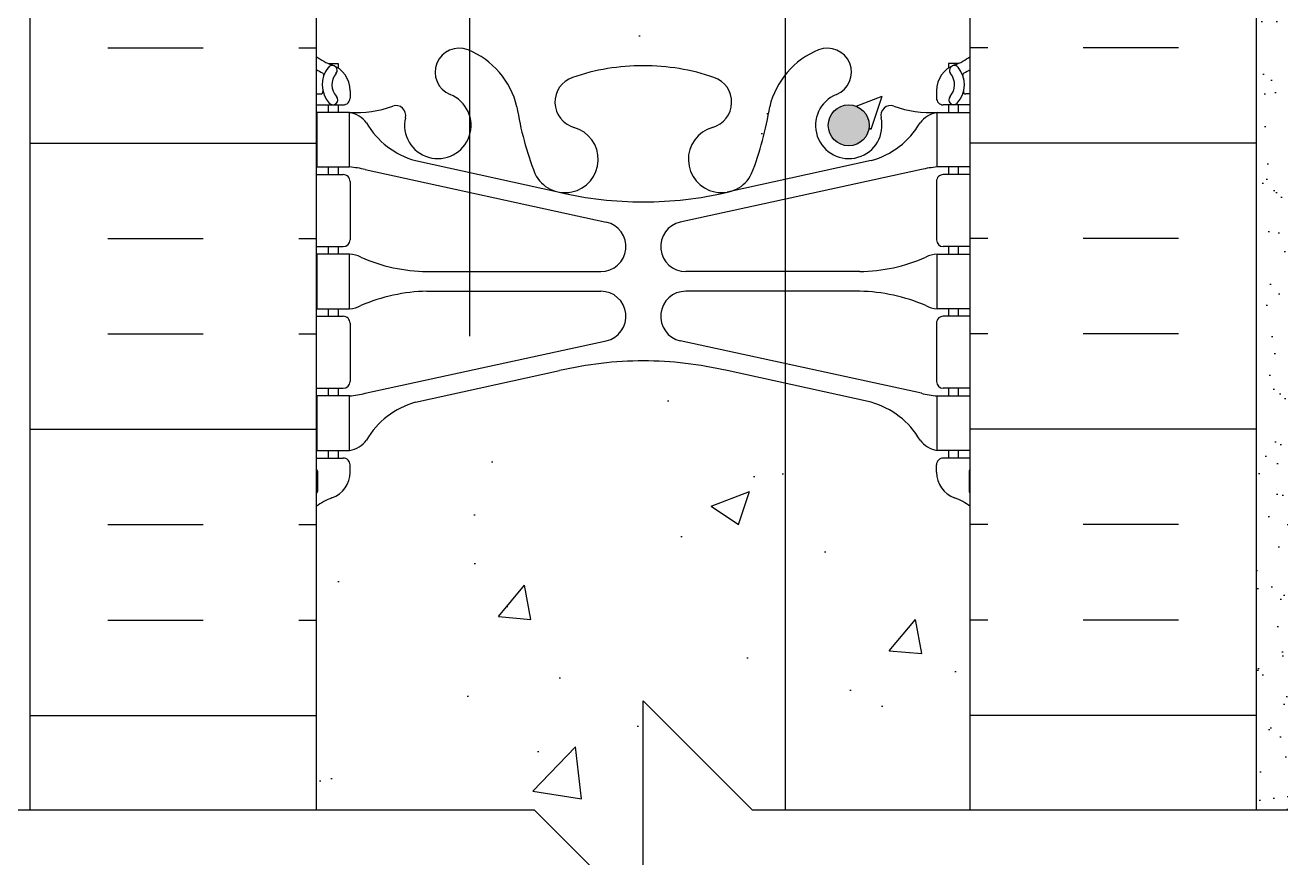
# Model space of a CAD drawing. Header units: inches. Extents: x 170.2 to 226, y 104.2 to 188.
# Drawn here: x 189.57 to 201.09, y 132.53 to 140.17 of the extents above; entities that cross this region are included whole.
import ezdxf

# ---------------------------------------------------------------- set-up
doc = ezdxf.new("R2010")
doc.units = ezdxf.units.IN
doc.header["$LTSCALE"] = 0.5
doc.header["$MEASUREMENT"] = 0
for name, color, linetype in [('HATCH', 12, 'Continuous'), ('line25', 2, 'Continuous'), ('LINE3', 3, 'Continuous'), ('LINE50', 5, 'Continuous'), ('LINE9', 9, 'Continuous'), ('Web_Edge', 9, 'Continuous')]:
    doc.layers.add(name, color=color, linetype=linetype)

msp = doc.modelspace()

# ---------------------------------------------------------------- hatches: boundary and pattern name
at = {"layer": 'HATCH'}
h = msp.add_hatch(dxfattribs=at)
h.set_pattern_fill('AR-CONC', color=256, scale=0.5)
h.set_pattern_definition([(49.99999999999999, (0, 0), (3.586300913003767, -0.3137606749129755), [0.375, -4.125]), (355, (0, 0), (-0.693756668065, 3.760960668500059), [0.3, -3.3]), (100.45144446, (0.298858405, -0.02614672), (2.89254423363556, 3.447199954843147), [0.3187009599999999, -3.505710559999999]), (46.18420000000001, (0, 1), (5.336206653357862, -0.8275964039653827), [0.5625, -6.1875]), (96.63563549, (0.444683725, 0.931033465), (4.673309728371142, 4.870593003872752), [0.47805171, -5.258568799999999]), (351.1841639899999, (0, 1), (4.673309725273866, 4.870593001349951), [0.45, -4.950000005]), (21, (0.5, 0.75), (2.984535260592308, -2.013094453326694), [0.375, -4.125]), (326.0000000000001, (0.5, 0.75), (1.216576659607909, 3.625750225234265), [0.3, -3.3]), (71.45144474, (0.74871127, 0.58224213), (4.201111883649856, 1.612655764031769), [0.31870095, -3.50571056]), (37.50000000000001, (0, 0), (0.06079927658645334, 1.664469269156557), [0, -3.26, 0, -3.35, 0, -3.3125]), (7.499999999999999, (0, 0), (1.315347687210743, 1.972058559411801), [0, -1.91, 0, -3.185, 0, -1.2625]), (327.5, (-1.115, 0), (2.669112180862045, -0.1127743586718988), [0, -1.25, 0, -3.9, 0, -5.175]), (317.5, (-1.615, 0), (2.915930846711931, 0.5005249116615886), [0, -1.625, 0, -2.59, 0, -3.675])])
h.paths.add_polyline_path([(198.2391711760428, 186.9755566616186), (195.2391711760423, 186.9755566616187), (195.2391711760423, 182.8594570690768, 0.05779469062711015), (196.0073119870345, 182.9485435591695), (197.3291675558657, 183.2390391254243, 0.1963228336439379), (197.7782984802264, 183.5852988455526, -0.1889729320647205), (197.9341675559149, 183.6801433339419), (198.0391675556965, 183.6801433339419), (198.039167555692, 183.750143333942), (197.9916675559065, 183.750143333942, -0.4142135623888804), (197.9291675559065, 183.8126433339454), (197.9291675559101, 183.8801433339555, -0.3178372451770513), (198.0958342225735, 184.1158455943363, 0.08241458984434114), (198.2391711760428, 184.1949520709054)])
h.paths.add_polyline_path([(195.2391711760423, 186.9755566616187), (194.1141711760428, 186.9755566616187), (193.1141711760428, 187.9755566616187), (193.1141711760428, 185.9755566616187), (192.2391711760428, 186.8505566616186), (192.2391711760428, 184.1949520709054, 0.0824145898443371), (192.3825081295121, 184.1158455943363, -0.3178372451770716), (192.5491747961754, 183.8801433339555), (192.5491747961791, 183.8126433339454, -0.4142135623888824), (192.4866747961791, 183.750143333942), (192.4391747963936, 183.750143333942), (192.439174796389, 183.6801433339419), (192.5441747961707, 183.6801433339419, -0.1889729320647585), (192.7000438718592, 183.5852988455525, 0.1963228336439242), (193.1491747962199, 183.2390391254243), (194.4710303650524, 182.9485435591692, 0.0577946906269307), (195.2391711760423, 182.8594570690768)])
h.paths.add_polyline_path([(195.2391711760422, 180.1508295988071, -0.08275514747006378), (194.5905780176711, 180.2589186825868, -0.7355925422305211), (194.6033628881062, 180.716965259726, 0.9554715931394028), (194.4650789041123, 181.3104351950088), (194.4454605721599, 181.3061238023091, 0.2232530870738323), (194.2451327887811, 181.1412699513733, 0.05315652255485896), (194.0792933345641, 180.5271883194584, -0.2386121878492177), (193.6458962783777, 180.0126270764472), (193.6458962783777, 175.762144204878, -0.3192906472721732), (194.0974602030187, 175.0261739365133, 0.1048804382404767), (194.2698560366134, 174.2143625091832, 1.422913243113896), (194.6033628881051, 174.6814473009429, -0.7355925422348898), (194.5905780176703, 175.1394938780829, -0.08275514747015925), (195.2391711760421, 175.2475829618626)])
h.paths.add_polyline_path([(193.6458962783777, 180.0130967613405, -1.038050960722286), (193.4674568903284, 180.4149544890691, 0.2273311351910587), (193.6458962783777, 180.6091326458628), (193.6458962783777, 180.7871378667699, 0.9686785887653604), (193.0573767364631, 180.6278639205182, -0.6014354320894572), (192.9378732662395, 180.5229805780943, 0.1004604156424199), (192.5441747961712, 180.5801433339421), (192.4391747961862, 180.5801433339421), (192.4391747961817, 180.5101433339422), (192.4866747961795, 180.5101433339422, -0.414213562388949), (192.5491747961795, 180.4476433339388), (192.5491747961759, 180.3801433339287, -0.2490694201798242), (192.4391747961598, 180.1730201821592), (192.4391747961571, 180.1312941222351), (192.3491747961566, 180.131294122242, 0.06439757034050561), (192.2391711760428, 180.0653345969783), (192.2391711760428, 177.9763160784086), (192.2391711760428, 177.2475829618648), (192.3141711760403, 177.4775829618578, -0.6000000000330422), (192.4141711760421, 177.4775829618622), (192.4630842195203, 177.3275829618621), (192.5891711760418, 177.3275829618622, -0.4142135623739119), (192.6391711760419, 177.2775829618621), (192.639171176042, 177.2475829618621), (192.7391711760419, 177.2475829618622), (192.7391711760385, 175.7322684835382, 0.2589583704863569), (192.998311717012, 175.2654700526331, -0.311310413432918), (193.054871213557, 175.1353261643567, 0.9500264016865876), (193.6458962783777, 174.9876334145584), (193.6458962783777, 175.1656386354599, 0.2273311351935495), (193.4674568903275, 175.3598167922564, -1.03805096072111), (193.6458962783777, 175.7616745199846)])
h.paths.add_polyline_path([(198.2391711760428, 180.0653345969783, 0.06439757034051131), (198.129167555929, 180.131294122242), (198.0391675559285, 180.1312941222351), (198.0391675559257, 180.1730201821592, -0.2490694201798128), (197.9291675559097, 180.3801433339287), (197.929167555906, 180.4476433339388, -0.414213562388949), (197.9916675559061, 180.5101433339422), (198.0391675559039, 180.5101433339422), (198.0391675558994, 180.5801433339421), (197.9341675559144, 180.5801433339421, 0.100460415641974), (197.5404690858477, 180.5229805780949, -0.6014354320977887), (197.4209656156222, 180.6278639205183, 2.182094824738477), (197.0108854617572, 180.4149544890692, -1), (196.8474568903284, 180.0064314150075, -0.2443795113558949), (196.3990490175215, 180.5271883194584, 0.05315652255485964), (196.2332095633045, 181.1412699513733, 0.2232530870738489), (196.0328817799257, 181.3061238023091), (196.0132634479733, 181.3104351950088, 0.9554715931100077), (195.8749794639796, 180.7169652597268, -0.7355925422348748), (195.8877643344145, 180.2589186825868, -0.0827551474702068), (195.2391711760422, 180.1508295988071), (195.2391711760421, 175.2475829618626, -0.08275514747010906), (195.8877643344136, 175.1394938780829, -0.7355925422305314), (195.8749794639785, 174.6814473009437, 1.422913243111086), (196.2084863154711, 174.2143625091841, 0.1048804382402844), (196.3808821490651, 175.0261739365129, -0.3253062266842917), (196.8474568903275, 175.7683398663175, -1), (197.0108854617563, 175.359816792256, 2.127292751064718), (197.4234711385268, 175.1353261643565, -0.3113104134334396), (197.4800306350719, 175.2654700526331, 0.2589583704863615), (197.7391711760454, 175.7322684835382), (197.739171176042, 177.2475829618622), (197.8391711760418, 177.2475829618621), (197.839171176042, 177.2775829618624, -0.414213562372247), (197.8891711760421, 177.3275829618622), (198.0152581325636, 177.3275829618621), (198.0641711760418, 177.4775829618622, -0.6000000000330422), (198.1641711760436, 177.4775829618578), (198.2391711760428, 177.2475829618596)])
h.paths.add_polyline_path([(196.1451424811193, 174.3878628572184, -1), (195.7701424811193, 174.3878628572184, -1)], flags=16)
h.paths.add_polyline_path([(197.7391711760533, 170.4295358607662, 0.2910966595426474), (197.4511096119971, 170.8823957721834), (196.1928941188229, 171.4712406157653, 0.09336927207731868), (195.3860457777061, 171.6785720846253, 0.0163324644057855), (195.2391711760421, 171.6833710143841), (195.239171176042, 166.2692611424335, 0.1098692816784815), (196.1928941188221, 166.4813915410515), (197.4511096119971, 167.0702363846337, 0.2910966595426477), (197.7391711760533, 167.523096296051), (197.7391711760555, 168.6639660784087), (197.6191711760562, 168.8639660784085), (197.6191711760562, 168.9763160784088), (197.6191711760562, 169.0886660784086), (197.7391711760555, 169.2886660784084)])
h.paths.add_polyline_path([(195.2391711760421, 171.6833710143841, 0.1098692816785053), (194.2854482332617, 171.4712406157661), (193.6458962783777, 171.171930304552), (193.6458962783777, 166.7807018522654), (194.2854482332617, 166.4813915410515, 0.1098692816784954), (195.239171176042, 166.2692611424335)])
h.paths.add_polyline_path([(193.6458962783777, 171.1719303045517), (193.0272327400868, 170.8823957721834, 0.2910966595426463), (192.7391711760306, 170.4295358607662), (192.7391711760284, 169.2886660784084), (192.8591711760277, 169.0886660784086), (192.8591711760277, 168.9763160784083), (192.8591711760277, 168.8639660784085), (192.7391711760284, 168.6639660784087), (192.7391711760306, 167.523096296051, 0.2910966595426472), (193.0272327400868, 167.0702363846337), (193.6458962783777, 166.7807018522654)])
h.paths.add_polyline_path([(194.2698560366135, 163.7382696476345, 0.0627287239404695), (194.1255046129344, 163.2597034871752, -0.2357490062237569), (194.232075105487, 163.2019136876197, -0.3986664091656072), (194.6445624609808, 163.286052492078, 1.319472644052045)], flags=17)
h.paths.add_polyline_path([(196.2084863154705, 163.7382696476344, 1.425079763089327), (195.8758200997765, 163.270949460392, -0.424188326492524), (196.3103292409633, 163.2019136876197, -0.07949331225760456), (196.3548104990881, 163.2478305822637, 0.06423925011241569)], flags=17)
h.paths.add_polyline_path([(210.8868088103807, 161.5926111174936), (208.8868088103807, 161.5926111174936), (209.8868088103807, 162.5926111174936), (209.8868088103808, 163.2263160784086), (198.239171176042, 163.2263160784086), (196.3581986286968, 163.2263160784086, 0.06697343993115808), (196.2084863154705, 163.7382696476344, 1.422913243113942), (195.8749794639787, 163.2711848558747, -0.1025175382517898), (195.9614215700561, 163.2263160784086), (194.5169207820277, 163.2263160784086, -0.1025175382516083), (194.6033628881054, 163.2711848558739, 0.03594814082787749), (194.6445624609807, 163.286052492078, 0.3986664091654625), (194.232075105487, 163.2019136876198, 0.2357490062236523), (194.1255046129344, 163.2597034871752, 0.004226957871032206), (194.120143723387, 163.2263160784086), (193.6458962783777, 163.2263160784086), (193.6458962783777, 158.0780185760887), (195.1956731491226, 157.8013294824734, -0.005437735705983634), (195.2391711760428, 157.8018025580101, -0.08275514747013488), (195.8877643344145, 157.6937134742303, -0.246308131547253), (196.0409461671781, 157.5317455844484, -0.07218493996001332), (196.3654088632067, 157.2482526952796, 0.01503308039132504), (196.3990490175215, 157.4254438373586, -0.2443795113559881), (196.8474568903285, 157.9462007418096, -1), (197.0108854617572, 157.537677667748, 2.182094824737271), (197.4209656156224, 157.3247682362989, -0.6014354321464555), (197.5404690858598, 157.4296515787179, 0.1004604156387411), (197.9341675559144, 157.372488822875), (198.0391675558994, 157.372488822875), (198.0391675559039, 157.442488822875), (197.9916675559061, 157.442488822875, -0.4142135623889885), (197.929167555906, 157.5049888228784), (197.9291675559097, 157.5724888228885, -0.2490694201798201), (198.0391675559257, 157.7796119746579), (198.0391675559285, 157.8213380345821), (198.129167555929, 157.8213380345752, 0.06439757034050561), (198.2391711760428, 157.8872975598388), (198.2391711760428, 159.9763160784086), (198.9266711760428, 159.9763160784086), (198.9266711760428, 160.4763160784085), (209.8868088103807, 160.4763160784085), (209.8868088103807, 160.5926111174936)])
h.paths.add_polyline_path([(193.6458962783777, 160.0595241328125, 0.2343081330711315), (193.4877690265519, 159.9744109083052, 0.520567049999758), (193.1563030151283, 159.9744109083051, 0.5205670499997861), (192.6550619925703, 159.9744109083049, 0.5205670500008666), (192.4327370745453, 159.9744109083053, 0.5645598313036906), (192.2391711760428, 159.9763160784086), (192.2391711760428, 158.3291679517687), (193.6458962783777, 158.0780185760887)])
h.paths.add_polyline_path([(193.6458962783777, 163.2263160784086), (192.2391711760428, 163.2263160784086), (192.2391711760428, 162.8713160784023), (192.6041237702842, 162.8713160784023), (192.6041237702842, 161.6713160784023), (192.2391711760428, 161.6713160784023), (192.2391711760428, 159.9763160784086, -0.5645598313033837), (192.4327370745452, 159.9744109083049, -0.5205670500009917), (192.6550619925703, 159.9744109083049, -0.5205670499997912), (193.1563030151283, 159.9744109083051, -0.52056704999996), (193.487769026552, 159.9744109083053, -0.2343081330709833), (193.6458962783777, 160.0595241328125)])
edge = h.paths.add_edge_path()
edge.add_line((214.1294873665327, 161.5986044461525), (213.8068705051443, 161.5986044461525))
edge.add_line((213.8068705051443, 161.5986044461525), (213.8068705051443, 161.7236044461525))
edge.add_line((213.8068705051443, 161.7236044461525), (214.1506057701018, 161.7236044461525))
edge.add_arc((214.0324184474864, 161.3486044461525), 0.3931834727287003, -69.73217043264378, 72.50691044596601, ccw=False)
edge.add_line((214.1686207375763, 160.979765484814), (213.7370557292987, 160.8580136524218))
edge.add_arc((213.7949920934994, 160.7263160784085), 0.1438779805869618, 113.745642311675, 240.3185331574021)
edge.add_line((213.7237469301703, 160.6013160784085), (214.1918240845408, 160.6013160784085))
edge.add_arc((214.2206009489309, 160.139467270862), 0.4627444531880684, 46.71372288542051, 93.56537488610309, ccw=False)
edge.add_line((214.537878918243, 160.4763160784085), (217.446895832849, 160.4763160784085))
edge.add_line((217.446895832849, 160.4763160784085), (217.446895832849, 161.2493779715378))
edge.add_spline(control_points=[(217.446895832849, 161.2493779715378), (216.4049002779124, 161.809740921309), (214.6144128376358, 162.7726268173268), (212.6909073157221, 162.2190102768039), (211.8868088103807, 161.9875774955121)], knot_values=[0, 0, 0, 0, 3.379125181224174, 5.806436666106756, 5.806436666106756, 5.806436666106756, 5.806436666106756], degree=3, periodic=0)
edge.add_line((211.8868088103807, 161.9875774955121), (210.8868088103807, 160.9875774955121))
edge.add_line((210.8868088103807, 160.9875774955121), (210.8868088103807, 160.4763160784085))
edge.add_line((210.8868088103807, 160.4763160784085), (211.2846263531986, 160.4763160784085))
edge.add_line((211.2846263531986, 160.4763160784085), (213.6960205397855, 160.4763160784085))
edge.add_arc((213.7949920934994, 160.7263160784085), 0.2688779805869724, 111.5979298619772, 248.4020701380228, ccw=False)
edge.add_line((213.6960205397855, 160.9763160784085), (214.1294873665327, 161.0986044461525))
edge.add_arc((214.0324184474864, 161.3486044461525), 0.2681834727286977, 291.2199802111346, 428.7800197888654)
edge = h.paths.add_edge_path()
edge.add_line((217.446895832849, 163.2263160784086), (210.8868088103807, 163.2263160784086))
edge.add_line((210.8868088103807, 163.2263160784086), (210.8868088103807, 162.9875774955121))
edge.add_line((210.8868088103807, 162.9875774955121), (209.8868088103807, 161.9875774955121))
edge.add_line((209.8868088103807, 161.9875774955121), (211.8868088103807, 161.9875774955121))
edge.add_spline(control_points=[(211.8868088103807, 161.9875774955121), (212.6909073157221, 162.2190102768039), (214.6144128376358, 162.7726268173268), (216.4049002779124, 161.809740921309), (217.446895832849, 161.2493779715378)], knot_values=[0, 0, 0, 0, 2.427311484882582, 5.806436666106756, 5.806436666106756, 5.806436666106756, 5.806436666106756], degree=3, periodic=0)
edge.add_line((217.446895832849, 161.2493779715378), (217.446895832849, 163.2263160784086))
h.paths.add_polyline_path([(193.6458962783777, 157.9395353954766), (193.6458962783777, 158.0780185760887), (192.2391711760428, 158.3291679517687), (192.2391711760428, 157.8872975598388, 0.06439757034050582), (192.3491747961566, 157.8213380345752), (192.4391747961571, 157.8213380345821), (192.4391747961598, 157.7796119746579, -0.2490694201798088), (192.5491747961759, 157.5724888228885), (192.5491747961795, 157.5049888228784, -0.4142135623889448), (192.4866747961795, 157.442488822875), (192.4391747961817, 157.442488822875), (192.4391747961862, 157.372488822875), (192.5441747961712, 157.372488822875, 0.1004604156425791), (192.9378732662401, 157.4296515787231, -0.6014354320887386), (193.0573767364633, 157.3247682362989, 0.9686785887551675), (193.6458962783777, 157.1654942900473), (193.6458962783777, 157.3434995109542, 0.2273311351910821), (193.4674568903284, 157.537677667748, -1.038050960719399)])
h.paths.add_polyline_path([(194.5905780176711, 157.6937134742303, -0.0772826345306802), (195.1956731491226, 157.8013294824734), (193.6458962783777, 158.0780185760887), (193.6458962783777, 157.9400050803699, -0.2386121878491992), (194.0792933345641, 157.4254438373587, 0.05315652255484549), (194.2451327887811, 156.8113622054441, 0.2232530870739651), (194.4454605721599, 156.6465083545081), (194.4650789041123, 156.6421969618084, 0.9554715931099856), (194.603362888106, 157.2356668970903, -0.7355925422348599)])
h.paths.add_polyline_path([(196.3654088632067, 157.2482526952796, 0.07218493996002778), (196.0409461671781, 157.5317455844484, -0.4142327217815275), (195.8749794639794, 157.2356668970911, 0.9554715931394011), (196.0132634479733, 156.6421969618084), (196.0328817799257, 156.6465083545081, 0.2232530870745848), (196.2332095633048, 156.8113622054448, 0.03809300180659055)])
h.paths.add_polyline_path([(196.1451424811202, 156.942082453366, -1), (195.7701424811202, 156.942082453366, -1)], flags=16)
h.paths.add_polyline_path([(196.5409068285816, 154.8868239438527), (196.0073119870331, 155.004088597648, 0.05779469062699608), (195.2391711760423, 155.0931750877404, 0.05779469062693109), (194.4710303650525, 155.004088597648), (193.6458962783777, 154.8227542677887), (193.6458962783777, 147.1298778890285), (194.4710303650524, 146.9485435591693, 0.05779469062700325), (195.2391711760432, 146.8594570690768, 0.05779469062692916), (196.0073119870331, 146.9485435591692), (196.5409068285816, 147.0658082129644)])
h.paths.add_polyline_path([(198.2391711760428, 153.7576800859117, 0.08241458984433357), (198.0958342225735, 153.8367865624808, -0.3178372451770669), (197.9291675559101, 154.0724888228617), (197.9291675559065, 154.1399888228718, -0.4142135623888782), (197.9916675559065, 154.2024888228752), (198.039167555692, 154.2024888228752), (198.0391675556965, 154.2724888228752), (197.9341675559149, 154.2724888228752, -0.1889729320644199), (197.7782984802266, 154.3673333112643, 0.1963228336440509), (197.3291675558657, 154.7135930313929), (196.5409068285816, 154.8868239438527), (196.5409068285816, 147.0658082129644), (197.3291675558657, 147.2390391254243, 0.1963228336441357), (197.7782984802267, 147.585298845553, -0.1889729320641777), (197.9341675559149, 147.680143333942), (198.0391675556965, 147.680143333942), (198.039167555692, 147.750143333942), (197.9916675559065, 147.750143333942, -0.4142135623889219), (197.9291675559065, 147.8126433339454), (197.9291675559101, 147.8801433339555, -0.3178372451770513), (198.0958342225735, 148.1158455943363, 0.08241458984433983), (198.2391711760428, 148.1949520709055)])
h.paths.add_polyline_path([(193.6458962783777, 154.8227542677887), (193.1491747962199, 154.7135930313929, 0.1963228336436682), (192.7000438718596, 154.3673333112652, -0.1889729320655089), (192.5441747961707, 154.2724888228752), (192.439174796389, 154.2724888228752), (192.4391747963936, 154.2024888228752), (192.4866747961791, 154.2024888228752, -0.4142135623888554), (192.5491747961791, 154.1399888228718), (192.5491747961754, 154.0724888228617, -0.3178372451770515), (192.3825081295121, 153.8367865624809, 0.08241458984433883), (192.2391711760428, 153.7576800859117), (192.2391711760428, 148.1949520709055, 0.08241458984433321), (192.3825081295121, 148.1158455943363, -0.317837245177074), (192.5491747961754, 147.8801433339555), (192.5491747961791, 147.8126433339454, -0.4142135623888782), (192.4866747961791, 147.750143333942), (192.4391747963936, 147.750143333942), (192.439174796389, 147.680143333942), (192.5441747961707, 147.680143333942, -0.1889729320696519), (192.7000438718617, 147.5852988455482, 0.1963228336422302), (193.14917479622, 147.2390391254243), (193.6458962783777, 147.1298778890285)])
h.paths.add_polyline_path([(192.2391711760428, 158.3291679517687), (187.9747969669719, 159.0905071206627, 0.0899650851597513), (187.6141711760428, 159.1127812395451), (187.6141711760428, 158.4763160784086, -1), (187.1141711760428, 158.4763160784086), (187.1141711760428, 159.9763160784086), (185.8141711760426, 159.9763160784086), (185.8141711760426, 159.9755566616186), (185.8141711760426, 158.2263160784091, 0.07957910678398888), (186.8141711760431, 154.9763160784078), (191.9891711760428, 145.6013160784088), (191.9891711760428, 145.2263160784088), (192.2391711760428, 145.2263160784088)])
h.paths.add_polyline_path([(190.0516711760428, 159.9763160784086), (189.6141711760428, 159.9763160784086), (187.6141711760428, 159.9763160784086), (187.6141711760428, 159.1127812395451, -0.08996508515975701), (187.9747969669719, 159.0905071206627), (192.2391711760428, 158.3291679517687), (192.2391711760428, 159.9763160784086), (191.5516711760428, 159.9763160784086), (191.5516711760428, 159.4763160784086), (190.0516711760428, 159.4763160784086)], flags=17)
h.paths.add_polyline_path([(196.5409068285816, 136.8868239438527), (196.0073119870331, 137.004088597648, 0.0577946906269964), (195.2391711760423, 137.0931750877404, 0.05779469062692916), (194.4710303650525, 137.004088597648), (193.1491747962199, 136.7135930313929, 0.1963228336444608), (192.7000438718583, 136.3673333112635, -0.1889729320632144), (192.5441747961707, 136.2724888228752), (192.439174796389, 136.2724888228752), (192.4391747963936, 136.2024888228752), (192.4866747961791, 136.2024888228752, -0.4142135623888782), (192.5491747961791, 136.1399888228718), (192.5491747961754, 136.0724888228617, -0.3178372451770511), (192.3825081295121, 135.8367865624809, 0.08241458984433987), (192.2391711760428, 135.7576800859117), (192.2391711760428, 132.9763160784086), (194.2391711760428, 132.9763160784086), (195.2391711760428, 131.9763160784086), (195.2391711760428, 133.9763160784086), (196.2391711760428, 132.9763160784086), (196.5409068285816, 132.9763160784086)])
h.paths.add_polyline_path([(198.2391711760428, 135.7576800859117, 0.08241458984433331), (198.0958342225735, 135.8367865624808, -0.317837245177074), (197.9291675559101, 136.0724888228617), (197.9291675559065, 136.1399888228718, -0.4142135623888782), (197.9916675559065, 136.2024888228752), (198.039167555692, 136.2024888228752), (198.0391675556965, 136.2724888228752), (197.9341675559149, 136.2724888228752, -0.1889729320681425), (197.7782984802247, 136.3673333112676, 0.1963228336427238), (197.3291675558657, 136.7135930313929), (196.5409068285816, 136.8868239438527), (196.5409068285816, 132.9763160784086), (198.2391711760428, 132.9763160784086)])
h.paths.add_polyline_path([(196.5409068285816, 144.2346401635911, -0.110433860063496), (196.3990490175216, 144.5271883194576, 0.05315652255492415), (196.2332095633045, 145.1412699513733, 0.2232530870738503), (196.0328817799257, 145.3061238023091), (196.0132634479733, 145.3104351950088, 0.9554715931099903), (195.8749794639796, 144.7169652597269, -0.7355925422349215), (195.8877643344145, 144.2589186825869, -0.08275514747013533), (195.2391711760428, 144.1508295988071, -0.08275514747013497), (194.5905780176711, 144.2589186825869, -0.7355925422305108), (194.6033628881062, 144.716965259726, 0.9554715931394495), (194.4650789041121, 145.3104351950088), (194.4454605721598, 145.3061238023091, 0.2232530870737053), (194.2451327887811, 145.1412699513734, 0.0531565225548542), (194.0792933345641, 144.5271883194586, -0.2386121878492507), (193.6458962783777, 144.0126270764472), (193.6458962783777, 139.9400050803699, -0.2386121878486154), (194.0792933345638, 139.4254438373604, 0.05315652255507546), (194.2451327887815, 138.8113622054431, 0.2232530870728699), (194.4454605721597, 138.6465083545081), (194.4650789041124, 138.6421969618084, 0.9554715931096219), (194.603362888106, 139.2356668970903, -0.73559254223484), (194.5905780176711, 139.6937134742303, -0.08275514747013826), (195.2391711760428, 139.8018025580101, -0.08275514747013751), (195.8877643344145, 139.6937134742303, -0.7355925422305112), (195.8749794639793, 139.2356668970911, 0.9554715931393589), (196.0132634479732, 138.6421969618084), (196.0328817799257, 138.6465083545081, 0.2232530870662043), (196.2332095633011, 138.8113622054353, 0.05315652255558043), (196.3990490175214, 139.4254438373582, -0.1104338600639648), (196.5409068285816, 139.717991993226)])
h.paths.add_polyline_path([(198.2391711760428, 141.9763160784086), (198.2391711760428, 144.0653345969784, 0.06439757034050518), (198.129167555929, 144.131294122242), (198.0391675559285, 144.1312941222351), (198.0391675559257, 144.1730201821593, -0.2490694201798163), (197.9291675559097, 144.3801433339287), (197.929167555906, 144.4476433339388, -0.4142135623889448), (197.9916675559061, 144.5101433339422), (198.0391675559039, 144.5101433339422), (198.0391675558994, 144.5801433339422), (197.9341675559144, 144.5801433339422, 0.1004604156425705), (197.5404690858455, 144.5229805780941, -0.6014354320888434), (197.4209656156222, 144.6278639205183, 2.182094824738449), (197.0108854617572, 144.4149544890692, -1), (196.8474568903284, 144.0064314150076, -0.1304257507683982), (196.5409068285816, 144.2346401635912), (196.5409068285816, 139.717991993226, -0.1304257507684254), (196.8474568903285, 139.9462007418096, -1), (197.0108854617572, 139.537677667748, 2.182094824737265), (197.4209656156224, 139.3247682362989, -0.6014354320607948), (197.5404690858392, 139.4296515787253, 0.1004604156442677), (197.9341675559144, 139.372488822875), (198.0391675558994, 139.372488822875), (198.0391675559039, 139.442488822875), (197.991667555906, 139.442488822875, -0.4142135623889219), (197.929167555906, 139.5049888228784), (197.9291675559097, 139.5724888228885, -0.2490694201798164), (198.0391675559257, 139.7796119746579), (198.0391675559285, 139.8213380345821), (198.129167555929, 139.8213380345752, 0.06439757034050002), (198.2391711760428, 139.8872975598388)])
h.paths.add_polyline_path([(197.311671176043, 139.2544969005008, -1), (196.936671176043, 139.2544969005008, -1)], flags=16)
h.paths.add_polyline_path([(193.6458962783777, 144.0126270764472, -0.005449549744213109), (193.6308854617571, 144.0064314150076, -1), (193.4674568903284, 144.4149544890691, 0.2273311351911567), (193.6458962783777, 144.609132645863), (193.6458962783777, 144.7871378667699, 0.9686785887655058), (193.0573767364631, 144.6278639205183, -0.6014354321858051), (192.9378732662163, 144.5229805781026, 0.100460415636204), (192.5441747961712, 144.5801433339422), (192.4391747961862, 144.5801433339422), (192.4391747961817, 144.5101433339422), (192.4866747961795, 144.5101433339422, -0.4142135623889219), (192.5491747961795, 144.4476433339388), (192.5491747961759, 144.3801433339287, -0.2490694201798163), (192.4391747961598, 144.1730201821593), (192.4391747961571, 144.1312941222351), (192.3491747961566, 144.131294122242, 0.06439757034050518), (192.2391711760428, 144.0653345969784), (192.2391711760428, 141.9763160784088), (192.2391711760428, 139.8872975598388, 0.06439757034050002), (192.3491747961566, 139.8213380345752), (192.4391747961571, 139.8213380345821), (192.4391747961598, 139.7796119746579, -0.2490694201798163), (192.5491747961759, 139.5724888228885), (192.5491747961795, 139.5049888228784, -0.4142135623889448), (192.4866747961795, 139.442488822875), (192.4391747961817, 139.442488822875), (192.4391747961862, 139.372488822875), (192.5441747961712, 139.372488822875, 0.1004604156413401), (192.9378732662355, 139.4296515787213, -0.6014354321073737), (193.0573767364633, 139.3247682362989, 0.9686785887551469), (193.6458962783777, 139.1654942900473), (193.6458962783777, 139.3434995109542, 0.2273311351911201), (193.4674568903284, 139.537677667748, -1), (193.6308854617572, 139.9462007418096, -0.005449549744188229), (193.6458962783777, 139.9400050803699)])
h = msp.add_hatch(dxfattribs=at)
h.set_pattern_fill('AR-SAND', color=256, scale=0.25, style=0)
h.set_pattern_definition([(37.50000000000001, (136.4172230063947, 54.66942232825858), (-0.01574833952740204, 0.4817059422532897), [0, -0.38, 0, -0.425, 0, -0.40625]), (7.499999999999999, (136.4172230063947, 54.66942232825858), (0.4424441763169318, 0.7055365163074351), [0, -0.205, 0, -0.3425, 0, -0.13125]), (327.5, (136.1097230063947, 54.66942232825858), (0.7785354654378738, 0.001414763384241124), [0, -0.125, 0, -0.45, 0, -0.5875]), (317.5, (136.1097230063947, 54.66942232825858), (0.7515316511430733, 0.2194188912335623), [0, -0.0625, 0, -0.295, 0, -0.3375])])
h.paths.add_polyline_path([(201.3641711760428, 145.9763160784086), (200.8641711760428, 145.9763160784086), (200.8641711760428, 132.9763160784086), (201.3641711760428, 132.9763160784086)])
at = {"layer": 'LINE3'}
msp.add_hatch(color=256, dxfattribs=at).paths.add_polyline_path([(197.311671176043, 139.2544969005008, 1), (196.936671176043, 139.2544969005008, 1)])

# ---------------------------------------------------------------- linework, layer by layer
at = {"layer": 'HATCH'}
for p, q in [((190.3275894645582, 139.9668020156969), (191.2025894645582, 139.9668020156969)), ((192.0775894645582, 139.9668020156969), (192.2391711760426, 139.9668020156969)), ((198.4007528875269, 139.9668020156973), (198.2391711760426, 139.9668020156973)), ((200.1507528875269, 139.9668020156973), (199.2757528875269, 139.9668020156973)), ((189.6141711760426, 139.0918020156969), (192.2391711760426, 139.0918020156969)), ((200.8641711760426, 139.0918020156973), (198.2391711760426, 139.0918020156973)), ((190.3275894645582, 138.2168020156969), (191.2025894645582, 138.2168020156969)), ((192.0775894645582, 138.2168020156969), (192.2391711760426, 138.2168020156969)), ((198.4007528875269, 138.2168020156973), (198.2391711760426, 138.2168020156973)), ((200.1507528875269, 138.2168020156973), (199.2757528875269, 138.2168020156973)), ((190.3275894645582, 137.3418020156969), (191.2025894645582, 137.3418020156969)), ((192.0775894645582, 137.3418020156969), (192.2391711760426, 137.3418020156969)), ((198.4007528875269, 137.3418020156973), (198.2391711760426, 137.3418020156973)), ((200.1507528875269, 137.3418020156973), (199.2757528875269, 137.3418020156973)), ((189.6141711760426, 136.4668020156969), (192.2391711760426, 136.4668020156969)), ((200.8641711760426, 136.4668020156973), (198.2391711760426, 136.4668020156973)), ((190.3275894645582, 135.5918020156969), (191.2025894645582, 135.5918020156969)), ((192.0775894645582, 135.5918020156969), (192.2391711760426, 135.5918020156969)), ((198.4007528875269, 135.5918020156973), (198.2391711760426, 135.5918020156973)), ((200.1507528875269, 135.5918020156973), (199.2757528875269, 135.5918020156973)), ((190.3275894645582, 134.7168020156969), (191.2025894645582, 134.7168020156969)), ((192.0775894645582, 134.7168020156969), (192.2391711760426, 134.7168020156969)), ((198.4007528875269, 134.7168020156973), (198.2391711760426, 134.7168020156973)), ((200.1507528875269, 134.7168020156973), (199.2757528875269, 134.7168020156973)), ((189.6141711760426, 133.8418020156969), (192.2391711760426, 133.8418020156969)), ((200.8641711760426, 133.8418020156973), (198.2391711760426, 133.8418020156973))]:
    msp.add_line(p, q, dxfattribs=at)
at = {"layer": 'line25'}
for p, q in [((192.2391711760428, 141.9763160784086), (192.2391711760428, 132.9763160784086)), ((198.2391711760428, 132.9763160784086), (198.2391711760428, 141.9763160784086))]:
    msp.add_line(p, q, dxfattribs=at)
at = {"layer": 'LINE3'}
for p, q in [((193.6458962783777, 181.716810301851), (193.6458962783777, 137.3199793840371)), ((196.5409068285816, 158.1743269540076), (196.5409068285816, 132.9763160784086))]:
    msp.add_line(p, q, dxfattribs=at)
msp.add_circle((197.124171176043, 139.2544969005008), 0.1875, dxfattribs=at)
at = {"layer": 'LINE50'}
for p, q in [((189.6141711760428, 132.9763160784086), (189.6141711760428, 141.9763160784086)), ((200.8641711760428, 132.9763160784086), (200.8641711760428, 141.9763160784086))]:
    msp.add_line(p, q, dxfattribs=at)
at = {"layer": 'LINE9'}
for p, q in [((195.2391711760428, 131.9763160784086), (195.2391711760428, 133.9763160784086)), ((195.2391711760428, 133.9763160784086), (196.2391711760428, 132.9763160784086)), ((188.6141711760428, 132.9763160784086), (194.2391711760428, 132.9763160784086)), ((194.2391711760428, 132.9763160784086), (195.2391711760428, 131.9763160784086)), ((196.2391711760428, 132.9763160784086), (201.8641711760428, 132.9763160784086))]:
    msp.add_line(p, q, dxfattribs=at)
at = {"layer": 'Web_Edge'}
for p, q in [((192.3491747961565, 139.8213380345752), (192.4391747961571, 139.8213380345821)), ((192.4391747961571, 139.8213380345821), (192.4391747961598, 139.7796119746579)), ((198.1291675559291, 139.8213380345752), (198.0391675559285, 139.8213380345821)), ((198.0391675559285, 139.8213380345821), (198.0391675559257, 139.7796119746579)), ((192.2391711760428, 139.542488822875), (192.2810503325653, 139.5424888228751)), ((192.5491747961759, 139.572488822894), (192.5491747961795, 139.5049888228778)), ((197.9291675559097, 139.572488822894), (197.929167555906, 139.5049888228778)), ((198.2391711760428, 139.542488822875), (198.1972920195202, 139.5424888228751)), ((192.2391711760428, 139.442488822875), (192.4866747961795, 139.442488822875)), ((192.3491747961565, 139.4424888228749), (192.3491747961565, 139.372488822875)), ((192.4391747961817, 139.4424888228749), (192.4391747961862, 139.372488822875)), ((198.2391711760428, 139.442488822875), (197.991667555906, 139.442488822875)), ((198.0391675559039, 139.4424888228749), (198.0391675558994, 139.372488822875)), ((198.1291675559291, 139.4424888228749), (198.1291675559291, 139.372488822875)), ((192.3491747961565, 138.872488822875), (192.3491747961565, 138.8024888228751)), ((192.4391747962199, 138.872488822875), (192.4391747962244, 138.8024888228751)), ((192.6881746723406, 138.8486861493506), (194.8994099189985, 138.3671281943319)), ((193.1491747962208, 138.9313846143573), (194.4710303650517, 138.6408890481025)), ((197.790167679745, 138.8486861493506), (195.5789324330871, 138.3671281943319)), ((197.3291675558648, 138.9313846143573), (196.0073119870339, 138.6408890481025)), ((198.0391675558657, 138.872488822875), (198.0391675558612, 138.8024888228751)), ((198.1291675559291, 138.872488822875), (198.1291675559291, 138.8024888228751)), ((192.2391711760428, 138.802488822875), (192.4866747961795, 138.8024888228751)), ((192.5491747961795, 138.7399888228751), (192.5491747961795, 138.2049888228751)), ((197.929167555906, 138.7399888228751), (197.929167555906, 138.2049888228751)), ((198.2391711760428, 138.802488822875), (197.991667555906, 138.8024888228751)), ((192.2391711760428, 138.142488822875), (192.4866747961795, 138.1424888228751)), ((192.3491747961561, 138.1424888228752), (192.3491747961561, 138.0724888228752)), ((192.4391747962672, 138.1424888228751), (192.4391747962717, 138.0724888228752)), ((198.2391711760428, 138.142488822875), (197.991667555906, 138.1424888228751)), ((198.0391675558184, 138.1424888228751), (198.0391675558139, 138.0724888228752)), ((198.1291675559295, 138.1424888228752), (198.1291675559295, 138.0724888228752)), ((193.2539007562567, 137.9124888228751), (194.850042391295, 137.9124888228752)), ((197.2244415958288, 137.9124888228751), (195.6282999607905, 137.9124888228752)), ((193.2539007562567, 137.7324888228752), (194.850042391295, 137.7324888228752)), ((197.2244415958288, 137.7324888228752), (195.6282999607905, 137.7324888228752)), ((192.3491747961561, 137.5724888228752), (192.3491747961561, 137.5024888228751)), ((192.439174796304, 137.5724888228752), (192.4391747963085, 137.5024888228752)), ((198.0391675557816, 137.5724888228752), (198.039167555777, 137.5024888228752)), ((198.1291675559295, 137.5724888228752), (198.1291675559295, 137.5024888228751)), ((192.2391711760428, 137.502488822875), (192.4866747961795, 137.5024888228751)), ((198.2391711760428, 137.502488822875), (197.991667555906, 137.5024888228751)), ((192.54917479618, 137.4399888228751), (192.54917479618, 136.9049888228751)), ((197.9291675559056, 137.4399888228751), (197.9291675559056, 136.9049888228751)), ((192.6881746723406, 136.7962914963997), (194.8994099189985, 137.2778494514184)), ((197.790167679745, 136.7962914963997), (195.5789324330871, 137.2778494514184)), ((193.1491747962208, 136.7135930313931), (194.4710303650517, 137.0040885976478)), ((197.3291675558648, 136.7135930313931), (196.0073119870339, 137.0040885976478)), ((192.2391711760428, 136.842488822875), (192.48667479618, 136.8424888228751)), ((192.3491747961561, 136.842488822875), (192.3491747961561, 136.7724888228752)), ((192.4391747963513, 136.8424888228751), (192.4391747963558, 136.7724888228752)), ((198.2391711760428, 136.842488822875), (197.9916675559056, 136.8424888228751)), ((198.0391675557343, 136.8424888228751), (198.0391675557297, 136.7724888228752)), ((198.1291675559295, 136.842488822875), (198.1291675559295, 136.7724888228752)), ((192.2391711760428, 136.2024888228752), (192.4866747961791, 136.2024888228752)), ((192.3491747961561, 136.2724888228752), (192.3491747961561, 136.2024888228752)), ((192.439174796389, 136.2724888228752), (192.4391747963936, 136.2024888228752)), ((198.2391711760428, 136.2024888228752), (197.9916675559065, 136.2024888228752)), ((198.0391675556965, 136.2724888228752), (198.039167555692, 136.2024888228752)), ((198.1291675559295, 136.2724888228752), (198.1291675559295, 136.2024888228752)), ((192.2491747964413, 136.0824888228765), (192.2491747964563, 135.8964187645)), ((192.5491747961754, 136.0724888228561), (192.5491747961791, 136.1399888228723)), ((197.9291675559101, 136.0724888228561), (197.9291675559065, 136.1399888228723)), ((198.2291675556443, 136.0824888228765), (198.2291675556293, 135.8964187645))]:
    msp.add_line(p, q, dxfattribs=at)
for points in [[(192.2441747961715, 138.872488822875), (192.5441747961717, 138.872488822875), (192.5441747961717, 139.372488822875), (192.2441747961715, 139.372488822875)], [(198.2341675559141, 138.872488822875), (197.9341675559139, 138.872488822875), (197.9341675559139, 139.372488822875), (198.2341675559141, 139.372488822875)], [(192.2441747962565, 137.5724888228752), (192.5441747962567, 137.5724888228752), (192.5441747962567, 138.0724888228752), (192.2441747962565, 138.0724888228752)], [(198.234167555829, 137.5724888228752), (197.9341675558289, 137.5724888228752), (197.9341675558289, 138.0724888228752), (198.234167555829, 138.0724888228752)], [(192.2441747963411, 136.2724888228752), (192.5441747963413, 136.2724888228752), (192.5441747963413, 136.7724888228752), (192.2441747963411, 136.7724888228752)], [(198.2341675557444, 136.2724888228752), (197.9341675557443, 136.2724888228752), (197.9341675557443, 136.7724888228752), (198.2341675557444, 136.7724888228752)]]:
    msp.add_lwpolyline(points, close=True, dxfattribs=at)
for centre, radius, start, end in [((192.5491747961859, 140.279595604058), 0.5, 231.6833368003625, 250.5287793646984), ((193.5491711760427, 139.7419392047788), 0.22, 68.19625201055833, 248.1962520105583), ((193.3541711760426, 139.2544969005008), 0.745, 13.26522148387402, 68.19625201061395), ((197.124171176043, 139.2544969005008), 0.745, 111.803747989386, 166.734778516126), ((196.9291711760428, 139.7419392047788), 0.22, 291.8037479894417, 111.8037479894417), ((197.9291675558997, 140.279595604058), 0.5, 289.4712206353016, 308.3166631996375), ((192.5491747961859, 140.279595604058), 0.6, 238.8906737236135, 245.0747707145236), ((192.542882204631, 139.6270482292081), 0.25, 140.1145119962552, 222.4608678427962), ((192.3851158335764, 139.7579449225471), 0.04500919725234097, 319.1878992333822, 141.4480006768607), ((192.2991747961759, 139.572488822875), 0.25, 4.360973023723161e-09, 70.52877936469841), ((195.2391711760428, 137.8018025580101), 2, 90, 108.922963906355), ((195.2391711760428, 137.8018025580101), 2, 71.077036093645, 90), ((198.1791675559097, 139.572488822875), 0.25, 109.4712206353016, 179.999999995639), ((198.0932265185092, 139.7579449225471), 0.04500919725234097, 38.55199932313931, 220.8121007666178), ((197.9354601474546, 139.6270482292081), 0.25, 317.5391321572037, 39.88548800374485), ((197.9291675558997, 140.279595604058), 0.6, 294.9252292854764, 301.1093262763852), ((192.2878849877197, 139.7173433154974), 0.02, 340.7916022097032, 65.07477071475527), ((192.542882204631, 139.6270482292081), 0.16, 140.0000771989634, 222.4608678427595), ((194.6684091966758, 139.4666841642837), 0.2400000000001666, 108.9229639064374, 254.2746540496554), ((195.8099331554098, 139.4666841642837), 0.2400000000001666, 285.7253459503446, 71.07703609356263), ((197.9354601474546, 139.6270482292081), 0.16, 317.5391321572394, 39.99992280103658), ((198.1904573643659, 139.7173433154974), 0.02, 114.9252292852447, 199.2083977902968), ((192.2810503325653, 139.5624888228751), 0.02, 270, 14.15406579579653), ((193.3541711760426, 139.2544969005008), 0.305, 166.6795056680898, 68.19625201061395), ((197.124171176043, 139.2544969005008), 0.305, 111.803747989386, 13.32049433191023), ((198.1972920195202, 139.5624888228751), 0.02, 165.8459342042034, 270), ((192.3916457951599, 139.4886554965581), 0.04500000000006049, 222.4608678430118, 42.46086784271794), ((192.4866747961795, 139.504988822875), 0.0625, 270, 2.605510395054913e-09), ((192.6002077403195, 140.3709177433145), 1, 266.7878664379244, 289.9067031613392), ((192.9697980493742, 139.3455040403049), 0.09, 346.6795056681079, 108.8651388026242), ((197.0421346764937, 139.8961573198007), 3, 189.0272674072227, 201.1983899770564), ((193.4362076755919, 139.8961573198007), 3, 338.8016100229436, 350.9727325927773), ((197.5085443027114, 139.3455040403049), 0.09, 71.13486119737583, 193.3204943318921), ((197.8781346117661, 140.3709177433145), 1, 250.0932968386608, 273.2121335620756), ((197.991667555906, 139.504988822875), 0.0625, 179.9999999973945, 270), ((198.0866965569257, 139.4886554965581), 0.04500000000006049, 137.5391321572821, 317.5391321569881), ((192.5011164519005, 139.1262247796436), 0.25, 37.27766183479623, 80.0823022211798), ((197.9772259001851, 139.1262247796436), 0.25, 99.91769777882021, 142.7223381652038), ((193.3485462050243, 139.6543998571783), 0.75, 210.1549804662903, 254.5838091142819), ((194.5206998709654, 138.9420824533658), 0.3050000000005331, 205.3781731784821, 74.27465404970955), ((195.9576424811202, 138.9420824533658), 0.3050000000005331, 105.7253459502904, 334.6218268215179), ((197.1297961470613, 139.6543998571783), 0.75, 285.4161908857182, 329.8450195337097), ((192.4535260352167, 137.8766058969559), 1, 76.42908795296458, 84.79906907891694), ((198.0248163168689, 137.8766058969559), 1, 95.20093092108306, 103.5709120470354), ((192.4866747961795, 138.7399888228751), 0.0625, 0, 90.00000000002606), ((197.991667555906, 138.7399888228751), 0.0625, 89.99999999997395, 180), ((195.2391711760432, 141.9079607566679), 3.356158198657953, 256.7691508398021, 270), ((195.2391711760423, 141.9079607566679), 3.356158198657953, 270, 283.2308491601979), ((194.850042391295, 138.1424888228753), 0.23, 270, 77.6055086569842), ((195.6282999607905, 138.1424888228753), 0.23, 102.3944913430158, 270), ((192.4866747961795, 138.2049888228751), 0.0625, 270.000000000026, 0), ((197.991667555906, 138.2049888228751), 0.0625, 180, 269.9999999999739), ((192.5400520411698, 137.8538051634857), 0.218722518258797, 60.49374658855739, 88.91995365505842), ((193.2840505170742, 139.51220473263), 1.6, 246.5673388929693, 268.9202773152411), ((197.1942918350113, 139.51220473263), 1.6, 271.0797226847589, 293.4326611070308), ((197.9382903109157, 137.8538051634857), 0.218722518258797, 91.08004634494158, 119.5062534114426), ((193.2840505170742, 136.1327729131204), 1.6, 91.07972268475895, 113.4326611070307), ((193.2840505170742, 136.1327729131204), 1.6, 91.07972268475895, 113.4326611070307), ((194.850042391295, 137.5024888228751), 0.23, 282.3944913430158, 90), ((195.6282999607905, 137.5024888228751), 0.23, 90, 257.6055086569842), ((197.1942918350113, 136.1327729131204), 1.6, 66.56733889296927, 88.92027731524107), ((197.1942918350113, 136.1327729131204), 1.6, 66.56733889296927, 88.92027731524107), ((192.5400520411698, 137.7911724822646), 0.218722518258797, 271.0800463449416, 299.5062534114426), ((192.5400520411698, 137.7911724822646), 0.218722518258797, 271.0800463449416, 299.5062534114426), ((197.9382903109157, 137.7911724822646), 0.218722518258797, 240.4937465885574, 268.9199536550584), ((197.9382903109157, 137.7911724822646), 0.218722518258797, 240.4937465885574, 268.9199536550584), ((192.48667479618, 137.4399888228751), 0.0625, 0, 90.00000000002606), ((197.9916675559056, 137.4399888228751), 0.0625, 89.99999999997395, 180), ((195.2391711760432, 133.7370168890824), 3.356158198657953, 90, 103.2308491601979), ((195.2391711760423, 133.7370168890824), 3.356158198657953, 76.76915083980207, 90), ((192.48667479618, 136.9049888228751), 0.0625, 270.000000000026, 0), ((197.9916675559056, 136.9049888228751), 0.0625, 180, 269.9999999999739), ((192.4535260352167, 137.7683717487945), 1, 275.2009309210831, 283.5709120470354), ((198.0248163168689, 137.7683717487945), 1, 256.4290879529646, 264.7990690789169), ((193.3485462050243, 135.990577788572), 0.75, 105.4161908857181, 149.8450195337097), ((197.1297961470613, 135.990577788572), 0.75, 30.15498046629029, 74.58380911428188), ((192.5011164519005, 136.5187528661067), 0.25, 279.9176977788202, 322.7223381652038), ((197.9772259001851, 136.5187528661067), 0.25, 217.2776618347962, 260.0823022211798), ((192.4866747961791, 136.1399888228752), 0.0625, 359.9999999973945, 90), ((197.9916675559065, 136.1399888228752), 0.0625, 90, 180.0000000026055), ((192.2291747964413, 136.082488822875), 0.02, 4.432624559587171e-09, 60.01197545934035), ((192.2991747961754, 136.0724888228752), 0.25, 289.4712206353016, 359.999999995639), ((198.1791675559101, 136.0724888228752), 0.25, 180.000000004361, 250.5287793646984), ((198.2491675556443, 136.082488822875), 0.02, 119.9880245406597, 179.9999999955674), ((192.5491747961854, 135.3653820416922), 0.6, 121.0729509072343, 121.1093262763499), ((192.5491747961854, 135.3653820416922), 0.5, 109.4712206353016, 128.3166631995746), ((192.2291747964559, 135.8964187644983), 0.02, 301.0729509076616, 4.72248759103703e-09), ((197.9291675559001, 135.3653820416922), 0.5, 51.68333680042536, 70.52877936469841), ((198.2491675556297, 135.8964187644983), 0.02, 179.9999999952775, 238.9270490923384), ((197.9291675559001, 135.3653820416922), 0.6, 58.89067372365145, 58.92704909276567)]:
    msp.add_arc(centre, radius, start, end, dxfattribs=at)

doc.saveas('drawing.dxf')
